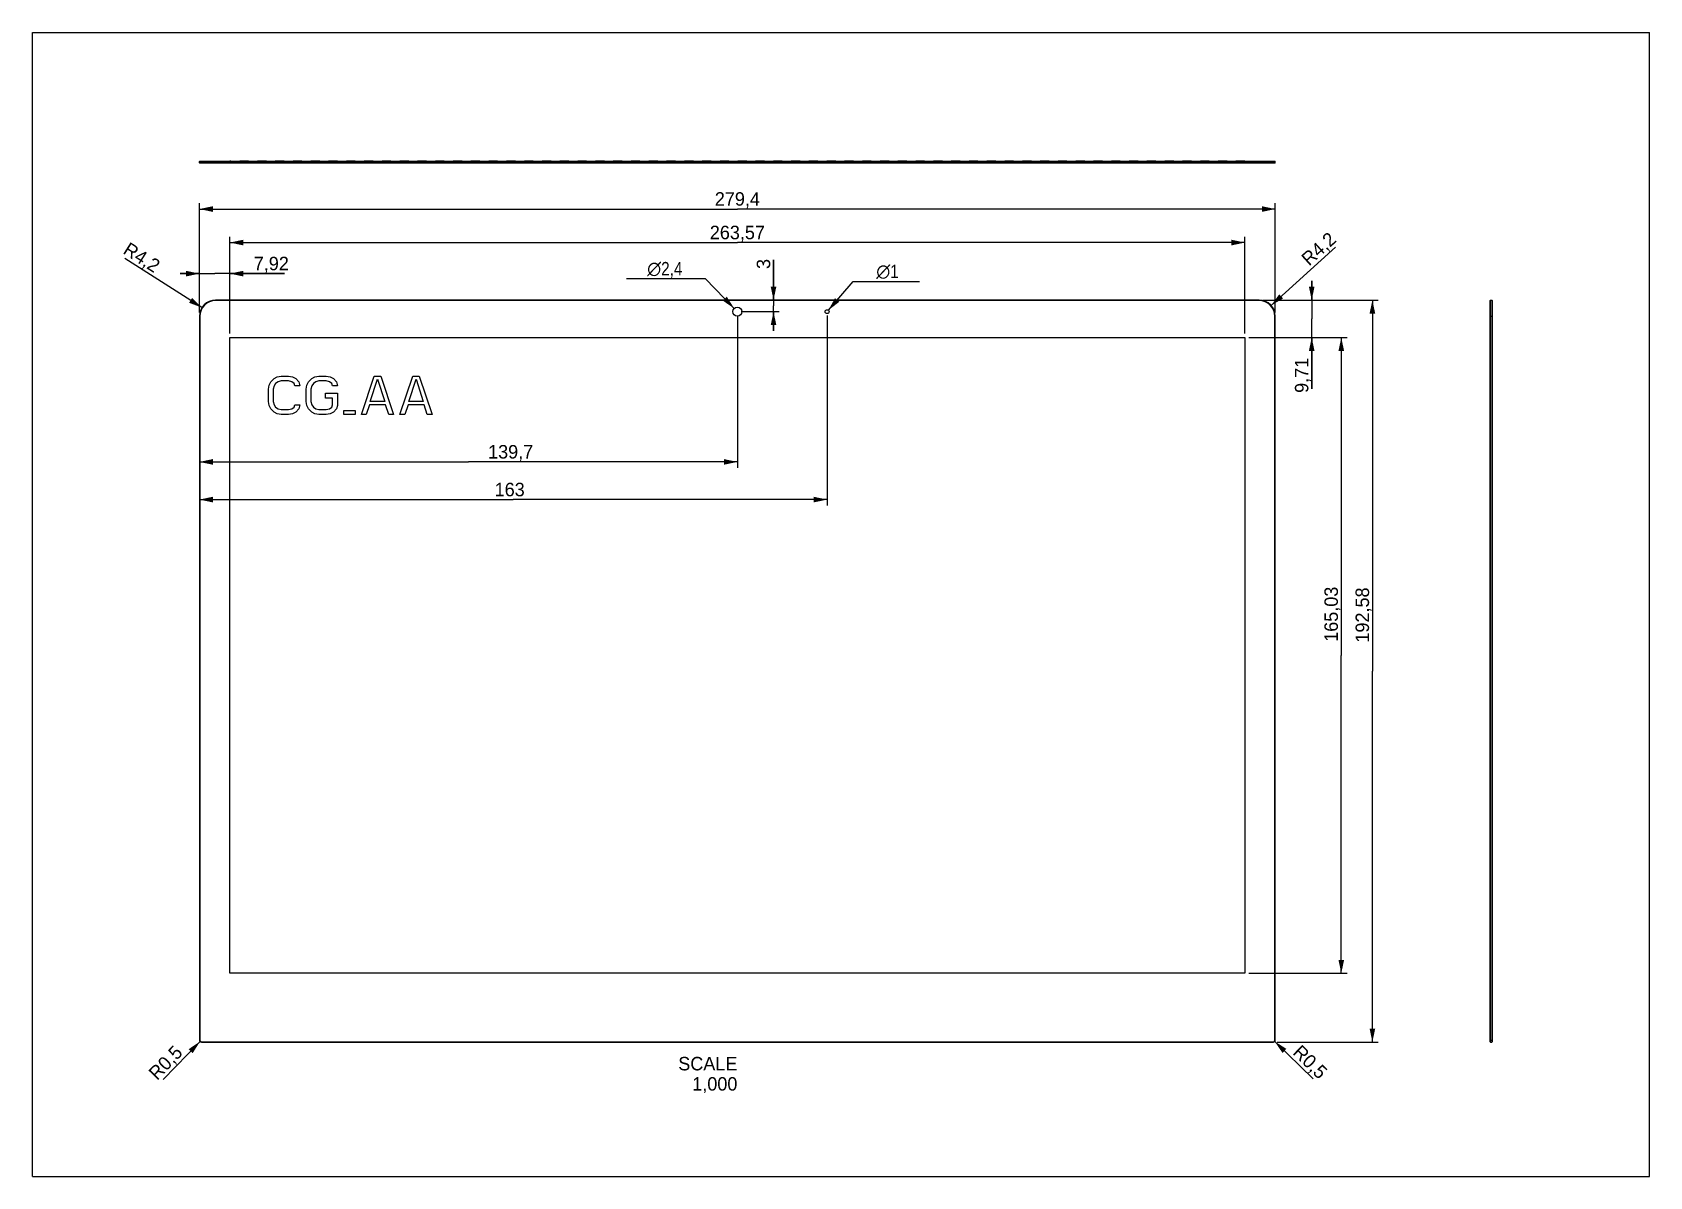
# Model space of a CAD drawing. Header units: millimetres. Extents: x 0 to 420, y 0 to 297.
import ezdxf

# ---------------------------------------------------------------- set-up
doc = ezdxf.new("R2010")
doc.units = ezdxf.units.MM
doc.header["$LTSCALE"] = 23.1
doc.linetypes.add('HIDDEN', pattern=[0.2, 0.1, -0.1])
doc.layers.get('0').update_dxf_attribs({"linetype": 'CONTINUOUS'})
for name, color, linetype in [('03___PRT_ALL_CURVES', 7, 'CONTINUOUS'), ('DETAIL', 7, 'CONTINUOUS'), ('FEATURE', 7, 'CONTINUOUS')]:
    doc.layers.add(name, color=color, linetype=linetype)
doc.styles.get("Standard").update_dxf_attribs({"font": 'isonormlt-regular.ttf'})
doc.styles.add('TEXTSTYLE_2', font='gdt')
doc.dimstyles.new('DIMSTYLE_1', dxfattribs={"dimtxt": 3.5, "dimasz": 3.5, "dimexe": 1.5, "dimexo": 1, "dimgap": 0.875, "dimtad": 1, "dimtxsty": 'STANDARD', "dimblk": '_FILLED', "dimblk1": '_FILLED', "dimblk2": '_FILLED', "dimcen": 0.09, "dimazin": 2, "dimtp": 0.01, "dimtm": 0.01, "dimtfac": 1, "dimtofl": 0, "dimtmove": 0, "dimatfit": 3, "dimldrblk": '_FILLED', "dimfxl": 1, "dimtolj": 1, "dimarcsym": 0})
doc.dimstyles.new('DIMSTYLE_2', dxfattribs={"dimtxt": 3.5, "dimasz": 3.5, "dimexe": 1.5, "dimexo": 1, "dimgap": 0.875, "dimtad": 1, "dimtxsty": 'STANDARD', "dimblk": '_FILLED', "dimblk1": '_FILLED', "dimblk2": '_FILLED', "dimcen": 0.09, "dimazin": 2, "dimtp": 0.01, "dimtm": 0.01, "dimtfac": 1, "dimtofl": 0, "dimtmove": 0, "dimatfit": 3, "dimldrblk": '_FILLED', "dimfxl": 1, "dimtolj": 1, "dimarcsym": 0})
doc.dimstyles.new('DIMSTYLE_3', dxfattribs={"dimtxt": 3.5, "dimasz": 3.5, "dimexe": 1.5, "dimexo": 1, "dimtad": 1, "dimtxsty": 'STANDARD', "dimblk": '_FILLED', "dimblk1": '_FILLED', "dimblk2": '_FILLED', "dimcen": 0.09, "dimazin": 2, "dimtp": 0.01, "dimtm": 0.01, "dimtfac": 1, "dimtofl": 0, "dimtmove": 0, "dimatfit": 1, "dimldrblk": '_FILLED', "dimfxl": 1, "dimtolj": 1, "dimarcsym": 0})

# ---------------------------------------------------------------- blocks, each defined once
blk = doc.blocks.new('_FILLED')
at = {"color": 0, "linetype": 'BYBLOCK'}
blk.add_solid([(0, 0), (-1, 0.21), (-1, -0.21)], dxfattribs=at)
blk = doc.blocks.new('*D0')
at = {"color": 2, "linetype": 'CONTINUOUS'}
for p, q in [((43.39, 224.31), (43.39, 252.64)), ((322.79, 224.31), (322.79, 252.64)), ((43.39, 251.14), (183.09, 251.14)), ((322.79, 251.14), (183.09, 251.14))]:
    blk.add_line(p, q, dxfattribs=at)
at = {"color": 2, "linetype": 'CONTINUOUS', "xscale": 3.5, "yscale": 3.5, "zscale": 3.5, "rotation": 180}
blk.add_blockref('_FILLED', (43.39, 251.14), dxfattribs=at)
at = {"color": 2, "linetype": 'CONTINUOUS', "xscale": 3.5, "yscale": 3.5, "zscale": 3.5}
blk.add_blockref('_FILLED', (322.79, 251.14), dxfattribs=at)
at = {"color": 2, "linetype": 'CONTINUOUS', "insert": (183.09, 255.52), "char_height": 3.5, "width": 10.36, "attachment_point": 2, "line_spacing_factor": 0.9}
blk.add_mtext('279,4', dxfattribs=at)
blk = doc.blocks.new('*D1')
at = {"color": 2, "linetype": 'CONTINUOUS'}
for p, q in [((43.39, 224.31), (43.39, 235.88)), ((51.3, 218.8), (51.3, 235.88)), ((43.39, 234.38), (38.39, 234.38)), ((38.39, 234.38), (47.35, 234.38)), ((65.51, 234.38), (47.35, 234.38)), ((51.3, 234.38), (65.51, 234.38))]:
    blk.add_line(p, q, dxfattribs=at)
at = {"color": 2, "linetype": 'CONTINUOUS', "xscale": 3.5, "yscale": 3.5, "zscale": 3.5}
blk.add_blockref('_FILLED', (43.39, 234.38), dxfattribs=at)
at = {"color": 2, "linetype": 'CONTINUOUS', "xscale": 3.5, "yscale": 3.5, "zscale": 3.5, "rotation": 180}
blk.add_blockref('_FILLED', (51.3, 234.38), dxfattribs=at)
at = {"color": 2, "linetype": 'CONTINUOUS', "insert": (57.5, 238.75), "char_height": 3.5, "width": 8.008, "attachment_point": 1, "line_spacing_factor": 0.9}
blk.add_mtext('7,92', dxfattribs=at)
blk = doc.blocks.new('*D2')
at = {"color": 2, "linetype": 'CONTINUOUS'}
for p, q in [((51.3, 218.8), (51.3, 243.94)), ((314.88, 218.8), (314.88, 243.94)), ((51.3, 242.44), (183.09, 242.44)), ((314.88, 242.44), (183.09, 242.44))]:
    blk.add_line(p, q, dxfattribs=at)
at = {"color": 2, "linetype": 'CONTINUOUS', "xscale": 3.5, "yscale": 3.5, "zscale": 3.5, "rotation": 180}
blk.add_blockref('_FILLED', (51.3, 242.44), dxfattribs=at)
at = {"color": 2, "linetype": 'CONTINUOUS', "xscale": 3.5, "yscale": 3.5, "zscale": 3.5}
blk.add_blockref('_FILLED', (314.88, 242.44), dxfattribs=at)
at = {"color": 2, "linetype": 'CONTINUOUS', "insert": (183.09, 246.81), "char_height": 3.5, "width": 12.712, "attachment_point": 2, "line_spacing_factor": 0.9}
blk.add_mtext('263,57', dxfattribs=at)
blk = doc.blocks.new('*D3')
at = {"color": 2, "linetype": 'CONTINUOUS'}
for p, q in [((319.59, 227.51), (349.5, 227.51)), ((348, 227.51), (348, 131.22)), ((348, 34.93), (348, 131.22)), ((323.29, 34.93), (349.5, 34.93))]:
    blk.add_line(p, q, dxfattribs=at)
at = {"color": 2, "linetype": 'CONTINUOUS', "xscale": 3.5, "yscale": 3.5, "zscale": 3.5}
for p, rotation in [((348, 227.51), 90), ((348, 34.93), 270)]:
    blk.add_blockref('_FILLED', p, dxfattribs=dict(at, rotation=rotation))
at = {"color": 2, "linetype": 'CONTINUOUS', "insert": (343.63, 145.77), "char_height": 3.5, "width": 12.712, "attachment_point": 2, "rotation": 90, "line_spacing_factor": 0.9}
blk.add_mtext('192,58', dxfattribs=at)
blk = doc.blocks.new('*D4')
at = {"color": 2, "linetype": 'CONTINUOUS'}
for p, q in [((332.24, 227.51), (332.24, 232.51)), ((332.24, 232.51), (332.24, 222.66)), ((319.59, 227.51), (333.74, 227.51)), ((332.24, 204.52), (332.24, 222.66)), ((315.88, 217.8), (333.74, 217.8)), ((332.24, 217.8), (332.24, 204.52))]:
    blk.add_line(p, q, dxfattribs=at)
at = {"color": 2, "linetype": 'CONTINUOUS', "xscale": 3.5, "yscale": 3.5, "zscale": 3.5}
for p, rotation in [((332.24, 227.51), 270), ((332.24, 217.8), 90)]:
    blk.add_blockref('_FILLED', p, dxfattribs=dict(at, rotation=rotation))
at = {"color": 2, "linetype": 'CONTINUOUS', "insert": (327.87, 212.53), "char_height": 3.5, "width": 8.008, "attachment_point": 3, "rotation": 90, "line_spacing_factor": 0.9}
blk.add_mtext('9,71', dxfattribs=at)
blk = doc.blocks.new('*D5')
at = {"color": 2, "linetype": 'CONTINUOUS'}
for p, q in [((315.88, 217.8), (341.42, 217.8)), ((339.92, 217.8), (339.92, 135.29)), ((339.92, 52.77), (339.92, 135.29)), ((315.88, 52.77), (341.42, 52.77))]:
    blk.add_line(p, q, dxfattribs=at)
at = {"color": 2, "linetype": 'CONTINUOUS', "xscale": 3.5, "yscale": 3.5, "zscale": 3.5}
for p, rotation in [((339.92, 217.8), 90), ((339.92, 52.77), 270)]:
    blk.add_blockref('_FILLED', p, dxfattribs=dict(at, rotation=rotation))
at = {"color": 2, "linetype": 'CONTINUOUS', "insert": (335.54, 145.97), "char_height": 3.5, "width": 12.712, "attachment_point": 2, "rotation": 90, "line_spacing_factor": 0.9}
blk.add_mtext('165,03', dxfattribs=at)
blk = doc.blocks.new('*D6')
at = {"color": 2, "linetype": 'CONTINUOUS'}
blk.add_line((44.04, 225.56), (24, 238.29), dxfattribs=at)
at = {"color": 2, "linetype": 'CONTINUOUS', "xscale": 3.5, "yscale": 3.5, "zscale": 3.5, "rotation": 327.5807576359}
blk.add_blockref('_FILLED', (44.04, 225.56), dxfattribs=at)
at = {"color": 2, "linetype": 'CONTINUOUS', "insert": (33.53, 237.42), "char_height": 3.5, "width": 8.512, "attachment_point": 3, "rotation": 327.5808, "line_spacing_factor": 0.9}
blk.add_mtext('R4,2', dxfattribs=at)
blk = doc.blocks.new('*D7')
at = {"color": 2, "linetype": 'CONTINUOUS'}
blk.add_line((321.71, 226.13), (338.45, 241.26), dxfattribs=at)
at = {"color": 2, "linetype": 'CONTINUOUS', "xscale": 3.5, "yscale": 3.5, "zscale": 3.5, "rotation": 222.1054903522}
blk.add_blockref('_FILLED', (321.71, 226.13), dxfattribs=at)
at = {"color": 2, "linetype": 'CONTINUOUS', "insert": (329.21, 238.8), "char_height": 3.5, "width": 8.512, "attachment_point": 1, "rotation": 42.1055, "line_spacing_factor": 0.9}
blk.add_mtext('R4,2', dxfattribs=at)
blk = doc.blocks.new('*D8')
at = {"color": 2, "linetype": 'CONTINUOUS'}
for p, q in [((192.48, 227.51), (192.48, 237.93)), ((192.48, 237.93), (192.48, 226.01)), ((184.09, 224.51), (193.98, 224.51)), ((192.48, 219.51), (192.48, 226.01)), ((192.48, 224.51), (192.48, 219.51))]:
    blk.add_line(p, q, dxfattribs=at)
at = {"color": 2, "linetype": 'CONTINUOUS', "xscale": 3.5, "yscale": 3.5, "zscale": 3.5}
for p, rotation in [((192.48, 227.51), 270), ((192.48, 224.51), 90)]:
    blk.add_blockref('_FILLED', p, dxfattribs=dict(at, rotation=rotation))
at = {"color": 2, "linetype": 'CONTINUOUS', "insert": (188.11, 235.58), "char_height": 3.5, "width": 2.352, "attachment_point": 1, "rotation": 90, "line_spacing_factor": 0.9}
blk.add_mtext('3', dxfattribs=at)
blk = doc.blocks.new('*D9')
at = {"color": 2, "linetype": 'CONTINUOUS'}
for p, q in [((183.09, 223.51), (183.09, 184.01)), ((43.39, 185.51), (113.24, 185.51)), ((183.09, 185.51), (113.24, 185.51))]:
    blk.add_line(p, q, dxfattribs=at)
at = {"color": 2, "linetype": 'CONTINUOUS', "xscale": 3.5, "yscale": 3.5, "zscale": 3.5, "rotation": 180}
blk.add_blockref('_FILLED', (43.39, 185.51), dxfattribs=at)
at = {"color": 2, "linetype": 'CONTINUOUS', "xscale": 3.5, "yscale": 3.5, "zscale": 3.5}
blk.add_blockref('_FILLED', (183.09, 185.51), dxfattribs=at)
at = {"color": 2, "linetype": 'CONTINUOUS', "insert": (124.21, 189.89), "char_height": 3.5, "width": 10.36, "attachment_point": 2, "line_spacing_factor": 0.9}
blk.add_mtext('139,7', dxfattribs=at)
blk = doc.blocks.new('*D10')
at = {"color": 2, "linetype": 'CONTINUOUS'}
for p, q in [((173.02, 233.04), (154.3, 233.04)), ((174.82, 233.04), (173.02, 233.04)), ((182.25, 225.37), (174.82, 233.04))]:
    blk.add_line(p, q, dxfattribs=at)
at = {"color": 2, "linetype": 'CONTINUOUS', "xscale": 3.5, "yscale": 3.5, "zscale": 3.5, "rotation": 314.1003071389}
blk.add_blockref('_FILLED', (182.25, 225.37), dxfattribs=at)
at = {"color": 2, "linetype": 'CONTINUOUS', "insert": (168.82, 237.41), "char_height": 3.5, "width": 10.3227, "attachment_point": 3, "line_spacing_factor": 0.9, "style": 'TEXTSTYLE_2'}
blk.add_mtext('{\\fgdt;n}\\fIsonorm LT Regular;{\\W0.85;2,4}', dxfattribs=at)
blk = doc.blocks.new('*D11')
at = {"color": 2, "linetype": 'CONTINUOUS'}
for p, q in [((206.39, 223.51), (206.39, 174.23)), ((43.39, 175.73), (124.89, 175.73)), ((206.39, 175.73), (124.89, 175.73))]:
    blk.add_line(p, q, dxfattribs=at)
at = {"color": 2, "linetype": 'CONTINUOUS', "xscale": 3.5, "yscale": 3.5, "zscale": 3.5, "rotation": 180}
blk.add_blockref('_FILLED', (43.39, 175.73), dxfattribs=at)
at = {"color": 2, "linetype": 'CONTINUOUS', "xscale": 3.5, "yscale": 3.5, "zscale": 3.5}
blk.add_blockref('_FILLED', (206.39, 175.73), dxfattribs=at)
at = {"color": 2, "linetype": 'CONTINUOUS', "insert": (123.96, 180.1), "char_height": 3.5, "width": 7.056, "attachment_point": 2, "line_spacing_factor": 0.9}
blk.add_mtext('163', dxfattribs=at)
blk = doc.blocks.new('*D12')
at = {"color": 2, "linetype": 'CONTINUOUS'}
for p, q in [((206.72, 224.89), (213.16, 232.34)), ((213.16, 232.34), (214.96, 232.34)), ((214.96, 232.34), (230.37, 232.34))]:
    blk.add_line(p, q, dxfattribs=at)
at = {"color": 2, "linetype": 'CONTINUOUS', "xscale": 3.5, "yscale": 3.5, "zscale": 3.5, "rotation": 229.1897274844}
blk.add_blockref('_FILLED', (206.72, 224.89), dxfattribs=at)
at = {"color": 2, "linetype": 'CONTINUOUS', "insert": (219.16, 236.72), "char_height": 3.5, "width": 7.0187, "attachment_point": 1, "line_spacing_factor": 0.9, "style": 'TEXTSTYLE_2'}
blk.add_mtext('{\\fgdt;n}\\fIsonorm LT Regular;{\\W0.85;1}', dxfattribs=at)
blk = doc.blocks.new('*D13')
at = {"color": 2, "linetype": 'CONTINUOUS'}
blk.add_line((322.65, 35.08), (332.58, 25.4), dxfattribs=at)
at = {"color": 2, "linetype": 'CONTINUOUS', "xscale": 3.5, "yscale": 3.5, "zscale": 3.5, "rotation": 135.724296541}
blk.add_blockref('_FILLED', (322.65, 35.08), dxfattribs=at)
at = {"color": 2, "linetype": 'CONTINUOUS', "insert": (329.53, 34.48), "char_height": 3.5, "width": 8.512, "attachment_point": 1, "rotation": 315.7243, "line_spacing_factor": 0.9}
blk.add_mtext('R0,5', dxfattribs=at)
blk = doc.blocks.new('*D14')
at = {"color": 2, "linetype": 'CONTINUOUS'}
blk.add_line((43.54, 35.07), (34, 25.21), dxfattribs=at)
at = {"color": 2, "linetype": 'CONTINUOUS', "xscale": 3.5, "yscale": 3.5, "zscale": 3.5, "rotation": 45.9197516928}
blk.add_blockref('_FILLED', (43.54, 35.07), dxfattribs=at)
at = {"color": 2, "linetype": 'CONTINUOUS', "insert": (36.77, 34.37), "char_height": 3.5, "width": 8.512, "attachment_point": 3, "rotation": 45.9198, "line_spacing_factor": 0.9}
blk.add_mtext('R0,5', dxfattribs=at)

msp = doc.modelspace()

# ---------------------------------------------------------------- linework, layer by layer
at = {"color": 7, "linetype": 'CONTINUOUS'}
for p, q in [((0, 0), (0, 297)), ((0, 297), (420, 297)), ((420, 0), (420, 297)), ((0, 0), (420, 0))]:
    msp.add_line(p, q, dxfattribs=at)
at = {"layer": '03___PRT_ALL_CURVES', "color": 8, "linetype": 'HIDDEN'}
for p, q in [((314.875, 263.576), (51.305, 263.576)), ((314.875, 263.026), (51.305, 263.026)), ((378.557, 223.31), (378.557, 225.71)), ((379.107, 223.31), (379.107, 225.71)), ((378.557, 217.804), (378.557, 52.774)), ((379.107, 217.804), (379.107, 52.774))]:
    msp.add_line(p, q, dxfattribs=at)
at = {"layer": '03___PRT_ALL_CURVES', "color": 4, "linetype": 'CONTINUOUS'}
for p, q in [((51.305, 52.774), (51.305, 217.804)), ((51.305, 217.804), (314.875, 217.804)), ((314.875, 217.804), (314.875, 52.774)), ((314.875, 52.774), (51.305, 52.774))]:
    msp.add_line(p, q, dxfattribs=at)
at = {"layer": '03___PRT_ALL_CURVES', "color": 40, "linetype": 'CONTINUOUS'}
for p, q in [((61.513, 205.463), (61.93, 206.314)), ((61.93, 206.314), (62.763, 207.165)), ((62.763, 207.165), (63.597, 207.591)), ((63.18, 205.889), (62.763, 205.25)), ((63.805, 206.314), (63.18, 205.889)), ((63.597, 207.591), (64.638, 207.804)), ((64.638, 206.527), (63.805, 206.314)), ((64.638, 207.804), (66.513, 207.804)), ((66.513, 206.527), (64.638, 206.527)), ((66.513, 207.804), (67.555, 207.591)), ((67.347, 206.314), (66.513, 206.527)), ((67.972, 205.889), (67.347, 206.314)), ((67.555, 207.591), (68.388, 207.165)), ((68.18, 205.25), (67.972, 205.889)), ((68.388, 207.165), (69.222, 206.314)), ((69.222, 206.314), (69.43, 205.25)), ((71.305, 205.463), (71.722, 206.314)), ((71.722, 206.314), (72.555, 207.165)), ((72.555, 207.165), (73.388, 207.591)), ((72.972, 205.889), (72.555, 205.25)), ((73.597, 206.314), (72.972, 205.889)), ((73.388, 207.591), (74.43, 207.804)), ((74.43, 206.527), (73.597, 206.314)), ((74.43, 207.804), (76.305, 207.804)), ((76.305, 206.527), (74.43, 206.527)), ((76.305, 207.804), (77.347, 207.591)), ((77.138, 206.314), (76.305, 206.527)), ((77.763, 205.889), (77.138, 206.314)), ((77.347, 207.591), (78.18, 207.165)), ((77.972, 205.25), (77.763, 205.889)), ((78.18, 207.165), (79.013, 206.314)), ((79.013, 206.314), (79.222, 205.25)), ((85.472, 197.804), (88.805, 207.804)), ((87.763, 201.208), (89.638, 206.953)), ((88.805, 207.804), (90.472, 207.804)), ((89.638, 206.953), (91.513, 201.208)), ((90.472, 207.804), (93.805, 197.804)), ((95.472, 197.804), (98.805, 207.804)), ((97.763, 201.208), (99.638, 206.953)), ((98.805, 207.804), (100.472, 207.804)), ((99.638, 206.953), (101.513, 201.208)), ((100.472, 207.804), (103.805, 197.804)), ((61.305, 204.399), (61.513, 205.463)), ((61.305, 201.208), (61.305, 204.399)), ((62.763, 205.25), (62.555, 204.399)), ((62.555, 204.399), (62.555, 201.208)), ((69.43, 205.25), (68.18, 205.25)), ((71.097, 204.399), (71.305, 205.463)), ((71.097, 201.208), (71.097, 204.399)), ((72.555, 205.25), (72.347, 204.399)), ((72.347, 204.399), (72.347, 201.208)), ((76.097, 202.059), (76.097, 203.336)), ((76.097, 203.336), (79.222, 203.336)), ((77.972, 202.059), (76.097, 202.059)), ((79.222, 205.25), (77.972, 205.25)), ((77.972, 200.357), (77.972, 202.059)), ((79.222, 203.336), (79.222, 200.144)), ((61.513, 200.144), (61.305, 201.208)), ((61.93, 199.293), (61.513, 200.144)), ((62.763, 198.442), (61.93, 199.293)), ((62.555, 201.208), (62.763, 200.357)), ((62.763, 200.357), (63.18, 199.718)), ((63.597, 198.016), (62.763, 198.442)), ((63.18, 199.718), (63.805, 199.293)), ((64.638, 197.804), (63.597, 198.016)), ((63.805, 199.293), (64.638, 199.08)), ((64.638, 199.08), (66.513, 199.08)), ((66.513, 197.804), (64.638, 197.804)), ((66.513, 199.08), (67.347, 199.293)), ((67.555, 198.016), (66.513, 197.804)), ((67.347, 199.293), (67.972, 199.718)), ((68.388, 198.442), (67.555, 198.016)), ((67.972, 199.718), (68.18, 200.357)), ((68.18, 200.357), (69.43, 200.357)), ((69.222, 199.293), (68.388, 198.442)), ((69.43, 200.357), (69.222, 199.293)), ((71.305, 200.144), (71.097, 201.208)), ((71.722, 199.293), (71.305, 200.144)), ((72.555, 198.442), (71.722, 199.293)), ((72.347, 201.208), (72.555, 200.357)), ((72.555, 200.357), (72.972, 199.718)), ((73.388, 198.016), (72.555, 198.442)), ((72.972, 199.718), (73.597, 199.293)), ((74.43, 197.804), (73.388, 198.016)), ((73.597, 199.293), (74.43, 199.08)), ((74.43, 199.08), (76.305, 199.08)), ((76.305, 197.804), (74.43, 197.804)), ((76.305, 199.08), (77.138, 199.293)), ((77.347, 198.016), (76.305, 197.804)), ((77.138, 199.293), (77.763, 199.718)), ((78.18, 198.442), (77.347, 198.016)), ((77.763, 199.718), (77.972, 200.357)), ((79.013, 199.293), (78.18, 198.442)), ((79.222, 200.144), (79.013, 199.293)), ((80.888, 197.804), (80.888, 198.867)), ((80.888, 198.867), (83.805, 198.867)), ((83.805, 197.804), (80.888, 197.804)), ((83.805, 198.867), (83.805, 197.804)), ((86.722, 197.804), (85.472, 197.804)), ((87.555, 200.357), (86.722, 197.804)), ((91.722, 200.357), (87.555, 200.357)), ((91.513, 201.208), (87.763, 201.208)), ((92.555, 197.804), (91.722, 200.357)), ((93.805, 197.804), (92.555, 197.804)), ((96.722, 197.804), (95.472, 197.804)), ((97.555, 200.357), (96.722, 197.804)), ((101.722, 200.357), (97.555, 200.357)), ((101.513, 201.208), (97.763, 201.208)), ((102.555, 197.804), (101.722, 200.357)), ((103.805, 197.804), (102.555, 197.804))]:
    msp.add_line(p, q, dxfattribs=at)
at = {"layer": '03___PRT_ALL_CURVES', "color": 4, "linetype": 'CONTINUOUS'}
for centre, radius in [((183.09, 224.51), 1.2), ((206.39, 224.51), 0.5)]:
    msp.add_circle(centre, radius, dxfattribs=at)
at = {"layer": 'FEATURE', "color": 7, "linetype": 'CONTINUOUS'}
for p, q in [((43.49, 263.576), (43.39, 263.476)), ((43.39, 263.126), (43.39, 263.476)), ((43.39, 263.476), (322.79, 263.476)), ((43.49, 263.026), (43.39, 263.126)), ((322.79, 263.126), (43.39, 263.126)), ((43.49, 263.576), (322.69, 263.576)), ((322.69, 263.026), (43.49, 263.026)), ((43.89, 263.026), (43.89, 263.576)), ((322.29, 263.026), (322.29, 263.576)), ((322.69, 263.576), (322.79, 263.476)), ((322.69, 263.026), (322.79, 263.126)), ((322.79, 263.126), (322.79, 263.476)), ((378.557, 227.41), (378.657, 227.51)), ((378.557, 35.03), (378.557, 227.41)), ((378.657, 34.93), (378.657, 227.51)), ((378.657, 227.51), (379.007, 227.51)), ((379.007, 227.51), (379.007, 34.93)), ((379.107, 227.41), (379.007, 227.51)), ((379.107, 227.41), (379.107, 35.03)), ((378.557, 223.31), (379.107, 223.31)), ((378.557, 35.43), (379.107, 35.43)), ((378.557, 35.03), (378.657, 34.93)), ((378.657, 34.93), (379.007, 34.93)), ((379.107, 35.03), (379.007, 34.93))]:
    msp.add_line(p, q, dxfattribs=at)
at = {"layer": 'FEATURE', "color": 8, "linetype": 'HIDDEN'}
for p, q in [((47.59, 263.026), (47.59, 263.576)), ((318.59, 263.026), (318.59, 263.576))]:
    msp.add_line(p, q, dxfattribs=at)
at = {"layer": 'FEATURE', "color": 7, "linetype": 'CONTINUOUS', "true_color": 0xa2afbf}
for p, q in [((47.59, 227.41), (47.59, 227.51)), ((318.59, 227.51), (47.59, 227.51)), ((318.59, 227.41), (47.59, 227.41)), ((318.59, 227.41), (318.59, 227.51)), ((43.39, 223.31), (43.39, 35.43)), ((43.49, 223.31), (43.39, 223.31)), ((43.49, 223.31), (43.49, 35.43)), ((322.69, 223.31), (322.79, 223.31)), ((322.69, 35.43), (322.69, 223.31)), ((322.79, 35.43), (322.79, 223.31)), ((43.49, 35.43), (43.39, 35.43)), ((43.89, 35.03), (43.89, 34.93)), ((43.89, 35.03), (322.29, 35.03)), ((43.89, 34.93), (322.29, 34.93)), ((322.29, 35.03), (322.29, 34.93)), ((322.69, 35.43), (322.79, 35.43))]:
    msp.add_line(p, q, dxfattribs=at)
for centre, radius, start, end in [((47.59, 223.31), 4.2, 90, 180), ((47.59, 223.31), 4.1, 90, 180), ((318.59, 223.31), 4.2, 0, 90), ((318.59, 223.31), 4.1, 0, 90), ((43.89, 35.43), 0.5, 180, 270), ((43.89, 35.43), 0.4, 180, 270), ((322.29, 35.43), 0.5, 270, 360), ((322.29, 35.43), 0.4, 270, 360)]:
    msp.add_arc(centre, radius, start, end, dxfattribs=at)

# ---------------------------------------------------------------- texts
at = {"layer": 'DETAIL', "color": 2, "linetype": 'CONTINUOUS', "insert": (183.09, 31.08), "char_height": 3.5, "width": 23.31, "attachment_point": 3, "line_spacing_factor": 0.9}
msp.add_mtext('SCALE 1,000', dxfattribs=at)

# ---------------------------------------------------------------- dimensions: what is measured, and where the dimension line sits
at = {"color": 2, "linetype": 'CONTINUOUS'}
for base, p1, p2, picture, middle in [((322.79, 251.141), (43.39, 223.31), (322.79, 223.31), '*D0', (183.186, 251.141)), ((314.875, 242.438), (51.305, 217.804), (314.875, 217.804), '*D2', (183.051, 242.438)), ((183.09, 185.512), (43.39, 223.31), (183.09, 224.51), '*D9', (124.259, 185.512)), ((206.39, 175.726), (43.39, 223.31), (206.39, 224.51), '*D11', (124.018, 175.726))]:
    dim = msp.add_linear_dim(base=base, p1=p1, p2=p2, dimstyle='DIMSTYLE_1', dxfattribs=at)
    dim.commit()
    dim.dimension.update_dxf_attribs({"geometry": picture, "text_midpoint": middle, "dimtype": 160})
for center, mpoint, picture, middle in [((318.59, 223.31), (321.706, 226.126), '*D7', (335.297, 238.408)), ((47.59, 223.31), (44.045, 225.561), '*D6', (27.597, 236.007)), ((43.89, 35.43), (43.542, 35.07), '*D14', (36.956, 28.27)), ((322.29, 35.43), (322.648, 35.081), '*D13', (329.528, 28.373))]:
    dim = msp.add_radius_dim(center=center, mpoint=mpoint, text='R<>', dimstyle='DIMSTYLE_2', override={"dimpost": '<>'}, dxfattribs=at)
    dim.commit()
    dim.dimension.update_dxf_attribs({"geometry": picture, "text_midpoint": middle, "dimtype": 164})
for base, p1, p2, angle, picture, middle in [((43.39, 234.378305043), (51.305, 217.803605263), (43.39, 223.309605263), 180, '*D1', (61.48842041, 234.378305043)), ((192.48, 224.51), (318.59, 227.51), (183.09, 224.51), 270, '*D8', (192.48, 236.695)), ((332.241, 217.804), (318.59, 227.51), (314.875, 217.804), 270, '*D4', (332.241, 208.248)), ((348.004, 34.93), (318.59, 227.51), (322.29, 34.93), 270, '*D3', (348.004, 145.852)), ((339.916, 52.774), (314.875, 217.804), (314.875, 52.774), 270, '*D5', (339.916, 146.023))]:
    dim = msp.add_linear_dim(base=base, p1=p1, p2=p2, angle=angle, dimstyle='DIMSTYLE_1', dxfattribs=at)
    dim.commit()
    dim.dimension.update_dxf_attribs({"geometry": picture, "text_midpoint": middle, "dimtype": 160})
for p1, p2, picture, middle in [((182.255, 225.371), (183.925, 223.648), '*D10', (163.663, 235.664)), ((206.717, 224.888), (206.063, 224.131), '*D12', (222.665, 234.969))]:
    dim = msp.add_diameter_dim_2p(p1=p1, p2=p2, text='%%c<>', dimstyle='DIMSTYLE_3', override={"dimtih": 1, "dimtoh": 1, "dimpost": '<>'}, dxfattribs=at)
    dim.commit()
    dim.dimension.update_dxf_attribs({"geometry": picture, "text_midpoint": middle, "dimtype": 163})

doc.saveas('drawing.dxf')
